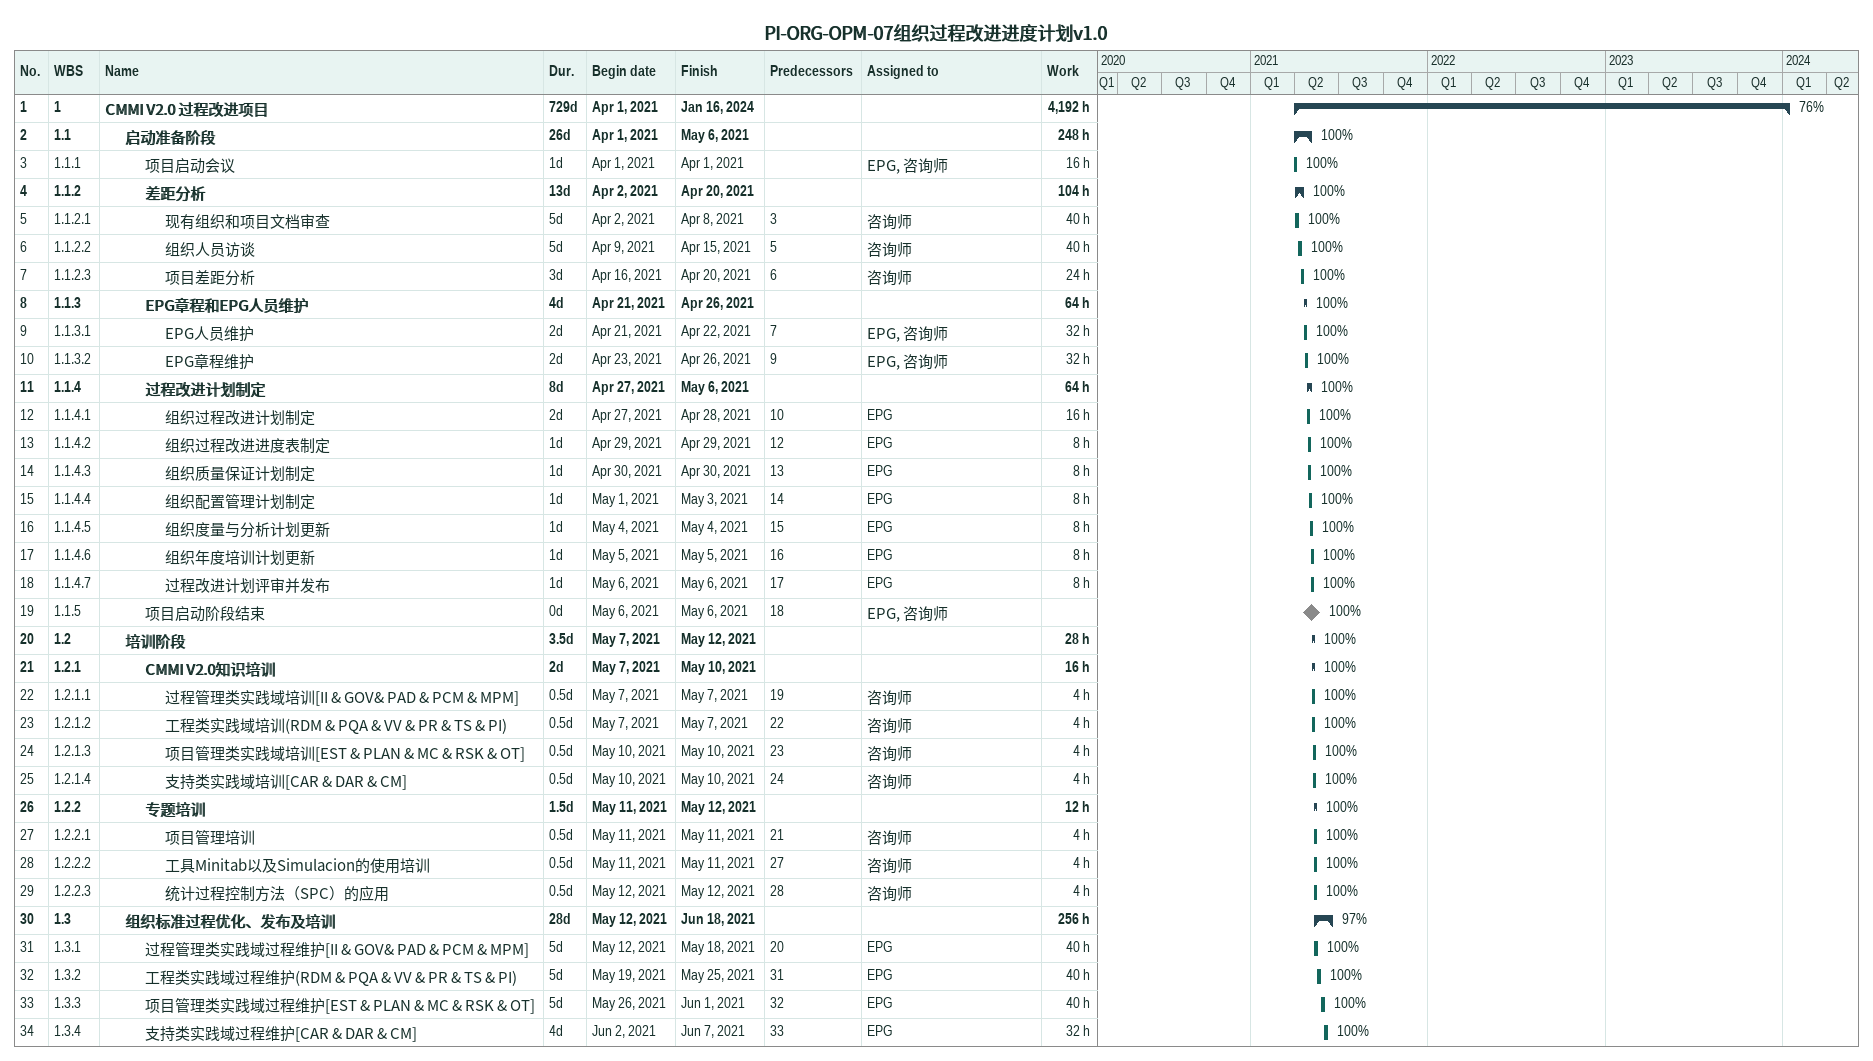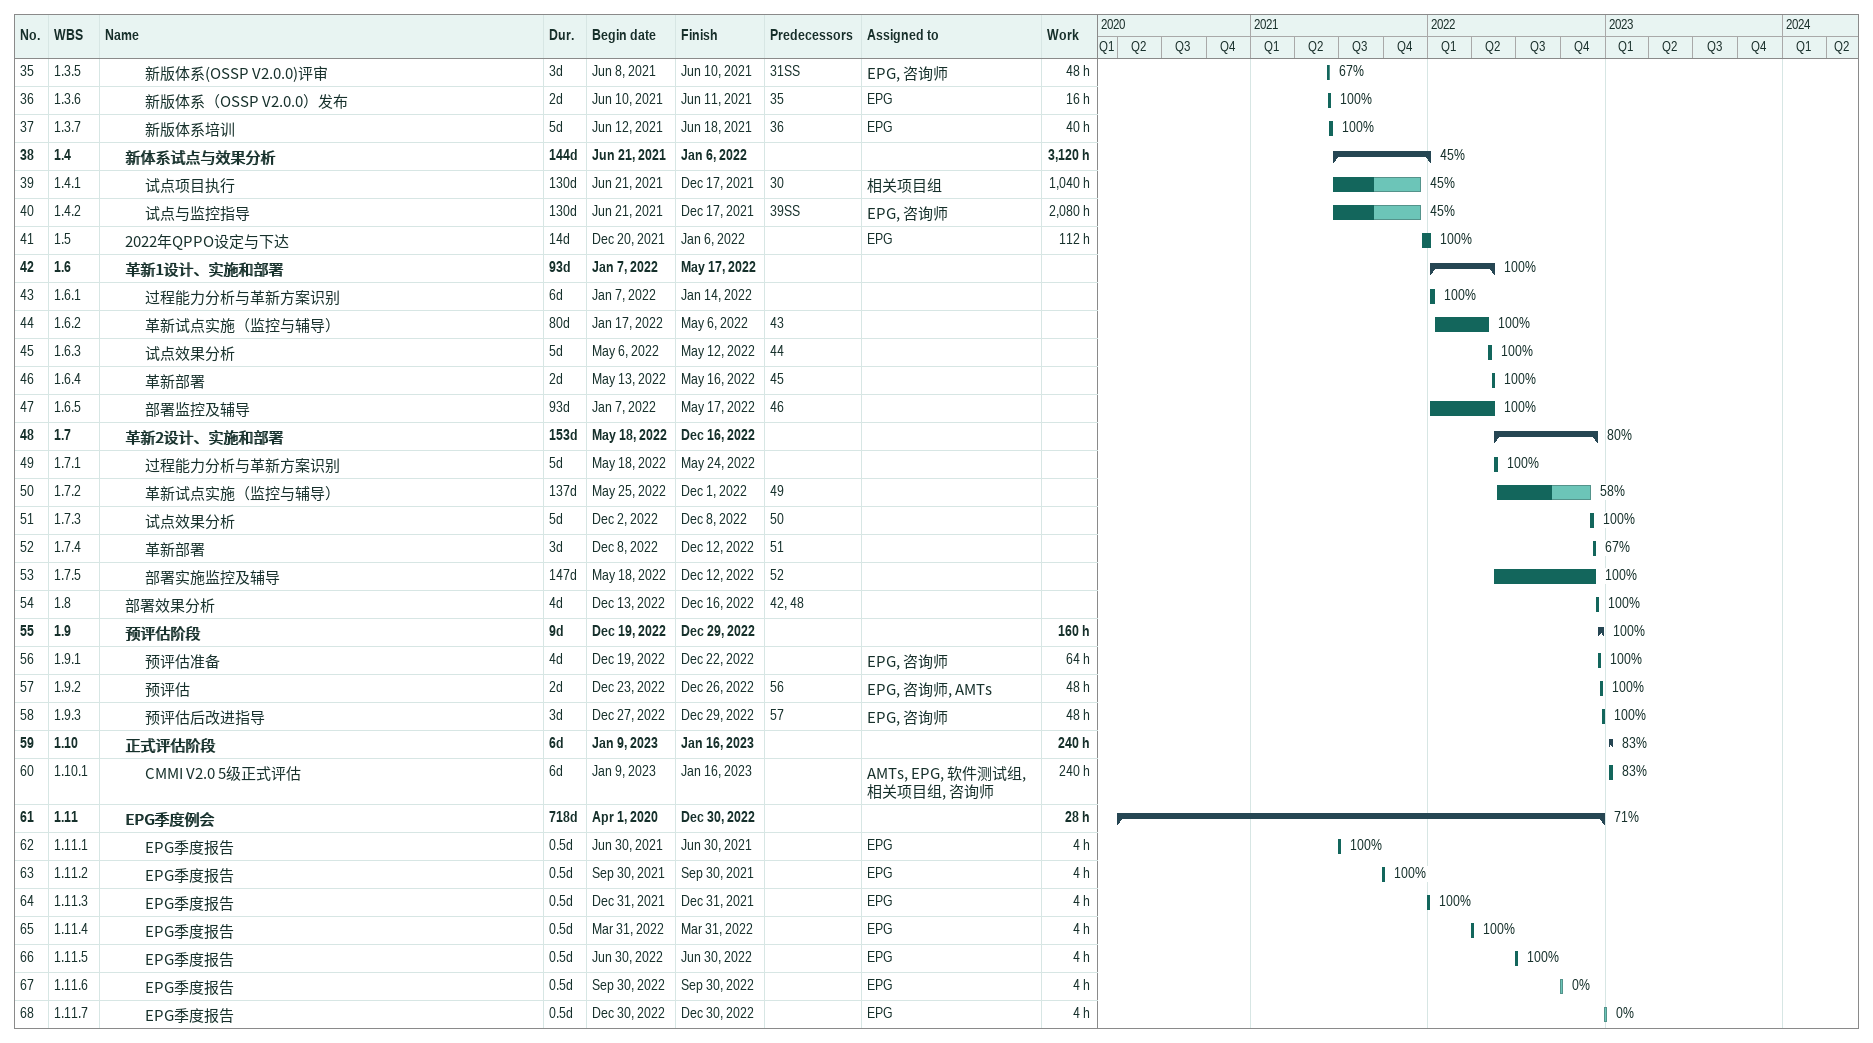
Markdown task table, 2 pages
PI-ORG-OPM-07组织过程改进进度计划v1.0

| ID | WBS | Task | Duration | Start | Finish | Predecessors | Resources | % complete | Work (h) |
|---|---|---|---|---|---|---|---|---|---|
| 1 | 1 | **CMMI V2.0 过程改进项目** | 729d | 2021-04-01 | 2024-01-16 |  |  | 76 | 4192 |
| 2 | 1.1 | **启动准备阶段** | 26d | 2021-04-01 | 2021-05-06 |  |  | 100 | 248 |
| 3 | 1.1.1 | 项目启动会议 | 1d | 2021-04-01 | 2021-04-01 |  | EPG, 咨询师 | 100 | 16 |
| 4 | 1.1.2 | **差距分析** | 13d | 2021-04-02 | 2021-04-20 |  |  | 100 | 104 |
| 5 | 1.1.2.1 | 现有组织和项目文档审查 | 5d | 2021-04-02 | 2021-04-08 | 3 | 咨询师 | 100 | 40 |
| 6 | 1.1.2.2 | 组织人员访谈 | 5d | 2021-04-09 | 2021-04-15 | 5 | 咨询师 | 100 | 40 |
| 7 | 1.1.2.3 | 项目差距分析 | 3d | 2021-04-16 | 2021-04-20 | 6 | 咨询师 | 100 | 24 |
| 8 | 1.1.3 | **EPG章程和EPG人员维护** | 4d | 2021-04-21 | 2021-04-26 |  |  | 100 | 64 |
| 9 | 1.1.3.1 | EPG人员维护 | 2d | 2021-04-21 | 2021-04-22 | 7 | EPG, 咨询师 | 100 | 32 |
| 10 | 1.1.3.2 | EPG章程维护 | 2d | 2021-04-23 | 2021-04-26 | 9 | EPG, 咨询师 | 100 | 32 |
| 11 | 1.1.4 | **过程改进计划制定** | 8d | 2021-04-27 | 2021-05-06 |  |  | 100 | 64 |
| 12 | 1.1.4.1 | 组织过程改进计划制定 | 2d | 2021-04-27 | 2021-04-28 | 10 | EPG | 100 | 16 |
| 13 | 1.1.4.2 | 组织过程改进进度表制定 | 1d | 2021-04-29 | 2021-04-29 | 12 | EPG | 100 | 8 |
| 14 | 1.1.4.3 | 组织质量保证计划制定 | 1d | 2021-04-30 | 2021-04-30 | 13 | EPG | 100 | 8 |
| 15 | 1.1.4.4 | 组织配置管理计划制定 | 1d | 2021-05-01 | 2021-05-03 | 14 | EPG | 100 | 8 |
| 16 | 1.1.4.5 | 组织度量与分析计划更新 | 1d | 2021-05-04 | 2021-05-04 | 15 | EPG | 100 | 8 |
| 17 | 1.1.4.6 | 组织年度培训计划更新 | 1d | 2021-05-05 | 2021-05-05 | 16 | EPG | 100 | 8 |
| 18 | 1.1.4.7 | 过程改进计划评审并发布 | 1d | 2021-05-06 | 2021-05-06 | 17 | EPG | 100 | 8 |
| 19 | 1.1.5 | 项目启动阶段结束 | 0d | 2021-05-06 | 2021-05-06 | 18 | EPG, 咨询师 | 100 |  |
| 20 | 1.2 | **培训阶段** | 3.5d | 2021-05-07 | 2021-05-12 |  |  | 100 | 28 |
| 21 | 1.2.1 | **CMMI V2.0知识培训** | 2d | 2021-05-07 | 2021-05-10 |  |  | 100 | 16 |
| 22 | 1.2.1.1 | 过程管理类实践域培训[II & GOV& PAD & PCM & MPM] | 0.5d | 2021-05-07 | 2021-05-07 | 19 | 咨询师 | 100 | 4 |
| 23 | 1.2.1.2 | 工程类实践域培训(RDM & PQA & VV & PR & TS & PI) | 0.5d | 2021-05-07 | 2021-05-07 | 22 | 咨询师 | 100 | 4 |
| 24 | 1.2.1.3 | 项目管理类实践域培训[EST & PLAN & MC & RSK & OT] | 0.5d | 2021-05-10 | 2021-05-10 | 23 | 咨询师 | 100 | 4 |
| 25 | 1.2.1.4 | 支持类实践域培训[CAR & DAR & CM] | 0.5d | 2021-05-10 | 2021-05-10 | 24 | 咨询师 | 100 | 4 |
| 26 | 1.2.2 | **专题培训** | 1.5d | 2021-05-11 | 2021-05-12 |  |  | 100 | 12 |
| 27 | 1.2.2.1 | 项目管理培训 | 0.5d | 2021-05-11 | 2021-05-11 | 21 | 咨询师 | 100 | 4 |
| 28 | 1.2.2.2 | 工具Minitab以及Simulacion的使用培训 | 0.5d | 2021-05-11 | 2021-05-11 | 27 | 咨询师 | 100 | 4 |
| 29 | 1.2.2.3 | 统计过程控制方法（SPC）的应用 | 0.5d | 2021-05-12 | 2021-05-12 | 28 | 咨询师 | 100 | 4 |
| 30 | 1.3 | **组织标准过程优化、发布及培训** | 28d | 2021-05-12 | 2021-06-18 |  |  | 97 | 256 |
| 31 | 1.3.1 | 过程管理类实践域过程维护[II & GOV& PAD & PCM & MPM] | 5d | 2021-05-12 | 2021-05-18 | 20 | EPG | 100 | 40 |
| 32 | 1.3.2 | 工程类实践域过程维护(RDM & PQA & VV & PR & TS & PI) | 5d | 2021-05-19 | 2021-05-25 | 31 | EPG | 100 | 40 |
| 33 | 1.3.3 | 项目管理类实践域过程维护[EST & PLAN & MC & RSK & OT] | 5d | 2021-05-26 | 2021-06-01 | 32 | EPG | 100 | 40 |
| 34 | 1.3.4 | 支持类实践域过程维护[CAR & DAR & CM] | 4d | 2021-06-02 | 2021-06-07 | 33 | EPG | 100 | 32 |
| 35 | 1.3.5 | 新版体系(OSSP V2.0.0)评审 | 3d | 2021-06-08 | 2021-06-10 | 31SS | EPG, 咨询师 | 67 | 48 |
| 36 | 1.3.6 | 新版体系（OSSP V2.0.0）发布 | 2d | 2021-06-10 | 2021-06-11 | 35 | EPG | 100 | 16 |
| 37 | 1.3.7 | 新版体系培训 | 5d | 2021-06-12 | 2021-06-18 | 36 | EPG | 100 | 40 |
| 38 | 1.4 | **新体系试点与效果分析** | 144d | 2021-06-21 | 2022-01-06 |  |  | 45 | 3120 |
| 39 | 1.4.1 | 试点项目执行 | 130d | 2021-06-21 | 2021-12-17 | 30 | 相关项目组 | 45 | 1040 |
| 40 | 1.4.2 | 试点与监控指导 | 130d | 2021-06-21 | 2021-12-17 | 39SS | EPG, 咨询师 | 45 | 2080 |
| 41 | 1.5 | 2022年QPPO设定与下达 | 14d | 2021-12-20 | 2022-01-06 |  | EPG | 100 | 112 |
| 42 | 1.6 | **革新1设计、实施和部署** | 93d | 2022-01-07 | 2022-05-17 |  |  | 100 |  |
| 43 | 1.6.1 | 过程能力分析与革新方案识别 | 6d | 2022-01-07 | 2022-01-14 |  |  | 100 |  |
| 44 | 1.6.2 | 革新试点实施（监控与辅导） | 80d | 2022-01-17 | 2022-05-06 | 43 |  | 100 |  |
| 45 | 1.6.3 | 试点效果分析 | 5d | 2022-05-06 | 2022-05-12 | 44 |  | 100 |  |
| 46 | 1.6.4 | 革新部署 | 2d | 2022-05-13 | 2022-05-16 | 45 |  | 100 |  |
| 47 | 1.6.5 | 部署监控及辅导 | 93d | 2022-01-07 | 2022-05-17 | 46 |  | 100 |  |
| 48 | 1.7 | **革新2设计、实施和部署** | 153d | 2022-05-18 | 2022-12-16 |  |  | 80 |  |
| 49 | 1.7.1 | 过程能力分析与革新方案识别 | 5d | 2022-05-18 | 2022-05-24 |  |  | 100 |  |
| 50 | 1.7.2 | 革新试点实施（监控与辅导） | 137d | 2022-05-25 | 2022-12-01 | 49 |  | 58 |  |
| 51 | 1.7.3 | 试点效果分析 | 5d | 2022-12-02 | 2022-12-08 | 50 |  | 100 |  |
| 52 | 1.7.4 | 革新部署 | 3d | 2022-12-08 | 2022-12-12 | 51 |  | 67 |  |
| 53 | 1.7.5 | 部署实施监控及辅导 | 147d | 2022-05-18 | 2022-12-12 | 52 |  | 100 |  |
| 54 | 1.8 | 部署效果分析 | 4d | 2022-12-13 | 2022-12-16 | 42, 48 |  | 100 |  |
| 55 | 1.9 | **预评估阶段** | 9d | 2022-12-19 | 2022-12-29 |  |  | 100 | 160 |
| 56 | 1.9.1 | 预评估准备 | 4d | 2022-12-19 | 2022-12-22 |  | EPG, 咨询师 | 100 | 64 |
| 57 | 1.9.2 | 预评估 | 2d | 2022-12-23 | 2022-12-26 | 56 | EPG, 咨询师, AMTs | 100 | 48 |
| 58 | 1.9.3 | 预评估后改进指导 | 3d | 2022-12-27 | 2022-12-29 | 57 | EPG, 咨询师 | 100 | 48 |
| 59 | 1.10 | **正式评估阶段** | 6d | 2023-01-09 | 2023-01-16 |  |  | 83 | 240 |
| 60 | 1.10.1 | CMMI V2.0 5级正式评估 | 6d | 2023-01-09 | 2023-01-16 |  | AMTs, EPG, 软件测试组, 相关项目组, 咨询师 | 83 | 240 |
| 61 | 1.11 | **EPG季度例会** | 718d | 2020-04-01 | 2022-12-30 |  |  | 71 | 28 |
| 62 | 1.11.1 | EPG季度报告 | 0.5d | 2021-06-30 | 2021-06-30 |  | EPG | 100 | 4 |
| 63 | 1.11.2 | EPG季度报告 | 0.5d | 2021-09-30 | 2021-09-30 |  | EPG | 100 | 4 |
| 64 | 1.11.3 | EPG季度报告 | 0.5d | 2021-12-31 | 2021-12-31 |  | EPG | 100 | 4 |
| 65 | 1.11.4 | EPG季度报告 | 0.5d | 2022-03-31 | 2022-03-31 |  | EPG | 100 | 4 |
| 66 | 1.11.5 | EPG季度报告 | 0.5d | 2022-06-30 | 2022-06-30 |  | EPG | 100 | 4 |
| 67 | 1.11.6 | EPG季度报告 | 0.5d | 2022-09-30 | 2022-09-30 |  | EPG | 0 | 4 |
| 68 | 1.11.7 | EPG季度报告 | 0.5d | 2022-12-30 | 2022-12-30 |  | EPG | 0 | 4 |
